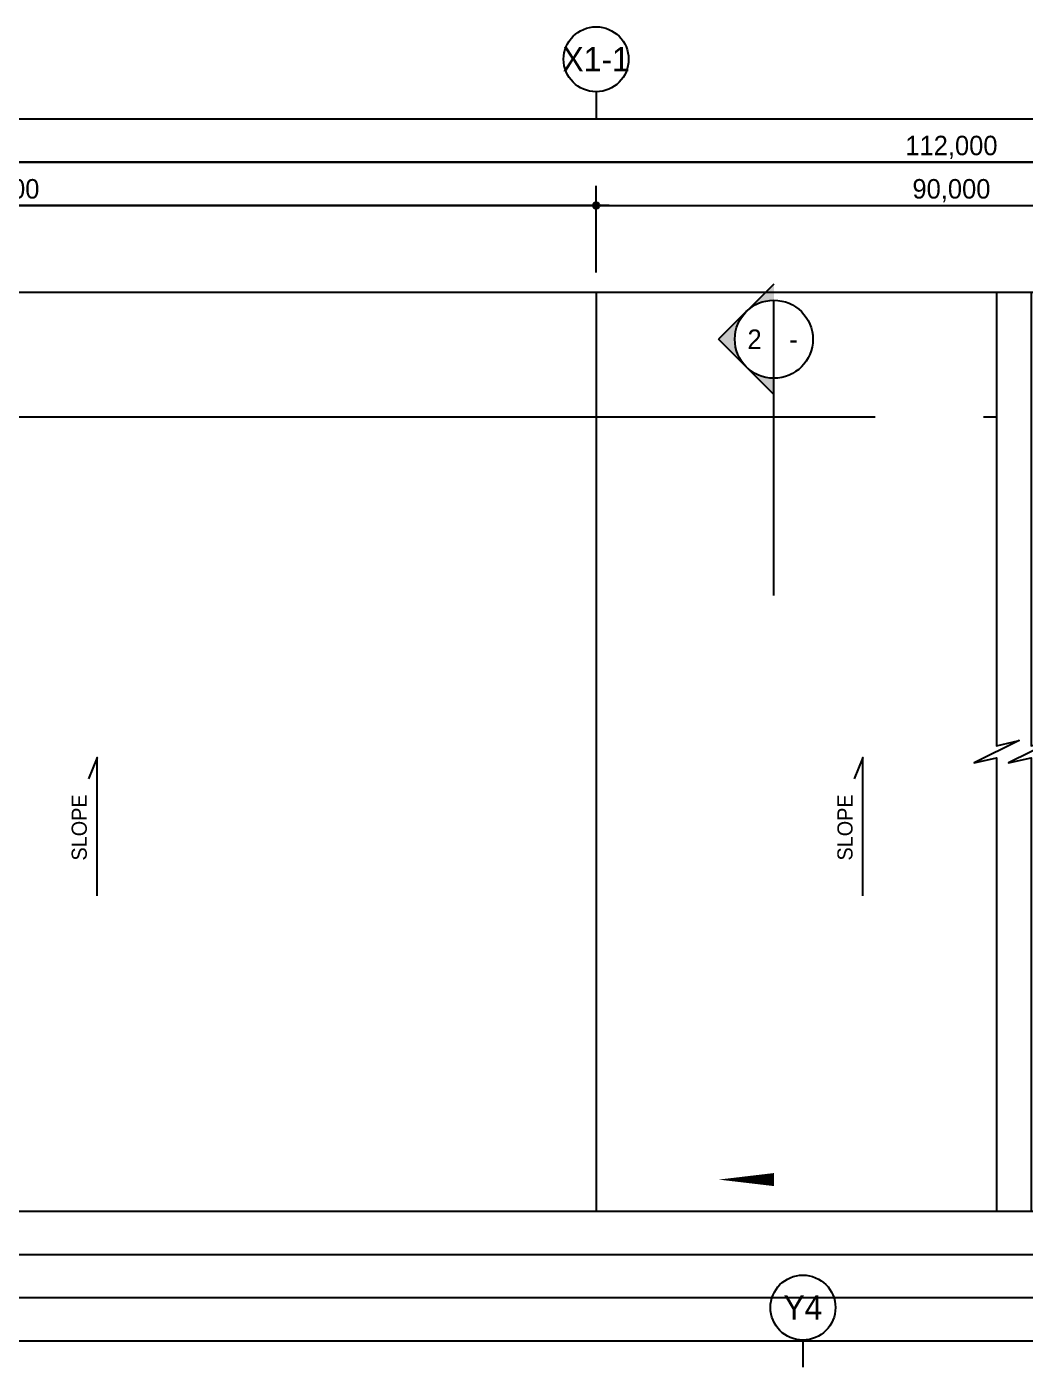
# Model space of a CAD drawing. Header units: millimetres. Extents: x 1454 to 41025, y 1456 to 28068.
# Drawn here: x 10925 to 20142, y 15692 to 28068 of the extents above; entities that cross this region are included whole.
import ezdxf
from ezdxf.enums import TextEntityAlignment as Align
from ezdxf.xclip import XClip

# ---------------------------------------------------------------- set-up
doc = ezdxf.new("R2010")
doc.units = ezdxf.units.MM
doc.header["$XCLIPFRAME"] = 0
doc.linetypes.add('CEN', pattern=[35, 30, -2, 1, -2])
for name, color, linetype in [('$ZCDB_AUDIT_GENERATED_600D18', 7, 'Continuous'), ('4A.TEC CEN', 1, 'CEN'), ('4A.TEC TEXT 2', 3, 'Continuous'), ('4A.TEC 심볼', 7, 'Continuous'), ('SYM', 1, 'Continuous'), ('TEXT', 3, 'Continuous'), ('㈜SE&C DIM', 7, 'Continuous'), ('㈜SE&C TEXT', 7, 'Continuous')]:
    doc.layers.add(name, color=color, linetype=linetype)
doc.layers.add('DEFPOINT', color=135, linetype='Continuous', plot=False)
doc.styles.add('GHS', font='malgun.ttf')
doc.styles.add('나눔고딕', font='')
doc.styles.add('돋움', font='')
doc.styles.add('울릉도L', font='')
doc.styles.get('나눔고딕').set_extended_font_data('Dotum')
doc.styles.get('돋움').set_extended_font_data('Dotum')
doc.styles.get('울릉도L').set_extended_font_data('Dotum')
doc.dimstyles.new('DIM_600(외부치수)', dxfattribs={"dimscale": 400, "dimtxt": 3.3, "dimasz": 1, "dimexe": 2, "dimexo": 2, "dimgap": 1, "dimtad": 1, "dimdec": 0, "dimdsep": 46, "dimlunit": 6, "dimtxsty": '나눔고딕', "dimblk1": 'DIMDOT', "dimblk2": 'DIMDOT', "dimsah": 1, "dimcen": 2.5, "dimdle": 1.5, "dimclrd": 8, "dimclre": 8, "dimclrt": 3, "dimadec": 0, "dimazin": 0, "dimtfac": 1, "dimtdec": 0, "dimtix": 1, "dimtmove": 2, "dimatfit": 3, "dimldrblk": 'DIMDOT', "dimfxl": 1, "dimtvp": 1, "dimtolj": 1, "dimtzin": 0, "dimarcsym": 0})

# ---------------------------------------------------------------- blocks, each defined once
blk = doc.blocks.new('dwgFD3B')
at = {"layer": '4A.TEC CEN', "color": 250, "ltscale": 500}
blk.add_line((49194.51, -180936.83, -3333.33), (358000, -180936.83, -3333.33), dxfattribs=at)
at = {"layer": '4A.TEC CEN', "color": 250, "ltscale": 500, "elevation": -3333.33}
blk.add_lwpolyline([(180307.63, -39163.16), (180307.63, -267000)], dxfattribs=at)
blk = doc.blocks.new('DIMDOT')
at = {"color": 0}
blk.add_line((-2, 0), (2, 0), dxfattribs=at)
for radius in [0.5, 0.25]:
    blk.add_circle((0, 0), radius, dxfattribs=at)
blk = doc.blocks.new('*D372')
at = {"layer": '$ZCDB_AUDIT_GENERATED_600D18', "color": 8, "lineweight": -2, "transparency": 16777216}
for p, q in [((5181, 25798), (5181, 26598)), ((16181, 25798), (16181, 26598)), ((16121, 26418), (5241, 26418))]:
    blk.add_line(p, q, dxfattribs=at)
at = {"layer": 'Defpoints', "color": 0, "transparency": 16777216}
for p in [(5181, 26418), (5181, 25618, 117695), (16181, 25618, 26028)]:
    blk.add_point(p, dxfattribs=at)
at = {"layer": '$ZCDB_AUDIT_GENERATED_600D18', "color": 8, "lineweight": -2, "transparency": 16777216, "xscale": 60, "yscale": 60, "zscale": 60, "rotation": 180}
blk.add_blockref('DIMDOT', (5181, 26418), dxfattribs=at)
at = {"layer": '$ZCDB_AUDIT_GENERATED_600D18', "color": 8, "lineweight": -2, "transparency": 16777216, "xscale": 60, "yscale": 60, "zscale": 60}
blk.add_blockref('DIMDOT', (16181, 26418), dxfattribs=at)
at = {"layer": '$ZCDB_AUDIT_GENERATED_600D18', "color": 3, "transparency": 16777216, "insert": (10681, 26555), "char_height": 180, "attachment_point": 5, "style": '나눔고딕'}
blk.add_mtext('\\A1;11,000', dxfattribs=at)
blk = doc.blocks.new('ccs122')
at = {"layer": '4A.TEC 심볼'}
blk.add_line((0, 8), (0, 3), dxfattribs=at)
blk.add_circle((0, 14), 6, dxfattribs=at)
at = {"layer": '4A.TEC TEXT 2', "color": 3, "style": 'GHS'}
blk.add_attdef('NO', text='', height=4.5, dxfattribs=at).set_placement((-0.01, 14.02), align=Align.MIDDLE_CENTER)
blk = doc.blocks.new('*D377')
at = {"layer": '$ZCDB_AUDIT_GENERATED_600D18', "color": 8, "lineweight": -2, "transparency": 16777216}
for p, q in [((16181, 25798), (16181, 26598)), ((22741, 25798), (22741, 26598)), ((16241, 26418), (22681, 26418))]:
    blk.add_line(p, q, dxfattribs=at)
at = {"layer": 'Defpoints', "color": 0, "transparency": 16777216}
for p in [(22741, 26418), (16181, 25618, 26028), (22741, 25618, 80694)]:
    blk.add_point(p, dxfattribs=at)
at = {"layer": '$ZCDB_AUDIT_GENERATED_600D18', "color": 8, "lineweight": -2, "transparency": 16777216, "xscale": 60, "yscale": 60, "zscale": 60, "rotation": 180}
blk.add_blockref('DIMDOT', (16181, 26418), dxfattribs=at)
at = {"layer": '$ZCDB_AUDIT_GENERATED_600D18', "color": 8, "lineweight": -2, "transparency": 16777216, "xscale": 60, "yscale": 60, "zscale": 60}
blk.add_blockref('DIMDOT', (22741, 26418), dxfattribs=at)
at = {"layer": '$ZCDB_AUDIT_GENERATED_600D18', "color": 3, "transparency": 16777216, "insert": (19461, 26555), "char_height": 180, "attachment_point": 5, "style": '나눔고딕'}
blk.add_mtext('\\A1;90,000', dxfattribs=at)
blk = doc.blocks.new('*D378')
at = {"layer": '$ZCDB_AUDIT_GENERATED_600D18', "color": 8, "lineweight": -2, "transparency": 16777216}
for p, q in [((5181, 25798), (5181, 26998)), ((33741, 25798), (33741, 26998)), ((33681, 26818), (5241, 26818))]:
    blk.add_line(p, q, dxfattribs=at)
at = {"layer": 'Defpoints', "color": 0, "transparency": 16777216}
for p in [(5181, 26818), (5181, 25618, 112539), (33741, 25618, -125461)]:
    blk.add_point(p, dxfattribs=at)
at = {"layer": '$ZCDB_AUDIT_GENERATED_600D18', "color": 8, "lineweight": -2, "transparency": 16777216, "xscale": 60, "yscale": 60, "zscale": 60, "rotation": 180}
blk.add_blockref('DIMDOT', (5181, 26818), dxfattribs=at)
at = {"layer": '$ZCDB_AUDIT_GENERATED_600D18', "color": 8, "lineweight": -2, "transparency": 16777216, "xscale": 60, "yscale": 60, "zscale": 60}
blk.add_blockref('DIMDOT', (33741, 26818), dxfattribs=at)
at = {"layer": '$ZCDB_AUDIT_GENERATED_600D18', "color": 3, "transparency": 16777216, "insert": (19461, 26955), "char_height": 180, "attachment_point": 5, "style": '나눔고딕'}
blk.add_mtext('\\A1;112,000', dxfattribs=at)
blk = doc.blocks.new('단면기호1')
at = {"layer": 'SYM'}
h = blk.add_hatch(color=256, dxfattribs=at)
h.paths.add_polyline_path([(4.24, 4.24, -0.198912), (6, 0), (8.49, 0)])
h.paths.add_polyline_path([(0, 8.49), (-4.24, 4.24, -0.414214), (4.24, 4.24)])
h.paths.add_polyline_path([(-4.24, 4.24), (-8.49, 0), (-6, 0, -0.198912)])
for p in [(-8.49, 0), (8.49, 0)]:
    blk.add_line(p, (0, 8.49), dxfattribs=at)
blk.add_circle((0, 0), 6, dxfattribs=at)

msp = doc.modelspace()

# ---------------------------------------------------------------- linework, layer by layer
for points in [[(19878.54, 25617.6), (19878.54, 21428.53), (20087.49, 21477.72), (19669.59, 21270.4), (19878.54, 21318.56), (19878.54, 17130.53)], [(20196.41, 25617.6), (20196.41, 21428.53), (20405.36, 21477.72), (19987.46, 21270.4), (20196.41, 21318.56), (20196.41, 17130.53)]]:
    msp.add_lwpolyline(points)
at = {"layer": 'DEFPOINT'}
for points in [[(2557.31, 27217.6), (37047.66, 27217.6), (37047.66, 15930.53), (2557.31, 15930.53)], [(2957.31, 26817.6), (36647.66, 26817.6), (36647.66, 16330.53), (2957.31, 16330.53)], [(3357.31, 26417.6), (36247.66, 26417.6), (36247.66, 16730.53), (3357.31, 16730.53)], [(3757.31, 25617.6), (35847.66, 25617.6), (35847.66, 17130.53), (3757.31, 17130.53)]]:
    msp.add_lwpolyline(points, close=True, dxfattribs=at)
at = {"layer": 'SYM'}
msp.add_line((17821.48, 22817.37), (17821.48, 24822.6), dxfattribs=at)
msp.add_lwpolyline([(17821.48, 24822.6), (17821.48, 25543.12)], dxfattribs=at)
msp.add_lwpolyline([(17312, 17423.82, 0, 120.09, 0), (17821.48, 17423.82, 0, 0, 0), (17821.48, 18900.89, 0, 0, 0)], format="xyseb", dxfattribs=at)
at = {"layer": '㈜SE&C DIM'}
for points in [[(11573.02, 20044.55), (11573.02, 21321.47), (11494.15, 21124.39)], [(18642.67, 20044.55), (18642.67, 21321.47), (18563.79, 21124.39)]]:
    msp.add_lwpolyline(points, dxfattribs=at)

# ---------------------------------------------------------------- block references
ref = msp.add_blockref('dwgFD3B', (-164126.85, 205403.16, -1666.22))
XClip(ref).set_block_clipping_path([(167884.158374395, -188272.6310880615), (184005.3867754899, -179785.5541670902)])
at = {"layer": '4A.TEC 심볼'}
ref = msp.add_blockref('ccs122', (16180.78, 27067.6, -44666.2), dxfattribs=dict(at, xscale=49.99999977496833, yscale=49.99999977496833, zscale=49.99999977496833))
ref.add_attrib('NO', 'X1-1', dxfattribs={"layer": '0', "color": 3, "height": 225, "style": '울릉도L'}).set_placement((16180.47, 27768.5, -44666.2), align=Align.MIDDLE_CENTER)
ref = msp.add_blockref('ccs122', (18090.34, 15541.59, -26028.06), dxfattribs=dict(at, xscale=49.99999977496833, yscale=49.99999977496833, zscale=49.99999977496833))
ref.add_attrib('NO', 'Y4', dxfattribs={"layer": '0', "color": 3, "height": 225, "style": '울릉도L'}).set_placement((18090.03, 16242.49, -26028.06), align=Align.MIDDLE_CENTER)
at = {"layer": 'SYM', "xscale": 60.0429388331081, "yscale": 60.0429388331081, "zscale": 60.0429388331081, "rotation": 90.00000000000001}
msp.add_blockref('단면기호1', (17821.48, 25182.86), dxfattribs=at)

# ---------------------------------------------------------------- texts
at = {"layer": 'TEXT', "style": '돋움'}
for s, p in [('2', (17643.55, 25182.86)), ('-', (18003.07, 25182.86))]:
    msp.add_text(s, height=180.13, dxfattribs=at).set_placement(p, align=Align.MIDDLE_CENTER)
at = {"layer": '㈜SE&C TEXT', "style": '돋움'}
for p in [(11408.48, 20369.65), (18478.13, 20369.65)]:
    msp.add_text('SLOPE', height=140, rotation=90, dxfattribs=at).set_placement(p, align=Align.MIDDLE_LEFT)

# ---------------------------------------------------------------- dimensions: what is measured, and where the dimension line sits
at = {"layer": '$ZCDB_AUDIT_GENERATED_600D18'}
dim = msp.add_linear_dim(base=(5180.78, 26817.6, -44666.2), p1=(33740.74, 25617.6, -170126.79), p2=(5180.78, 25617.6, 67872.92), angle=180, text='112,000', dimstyle='DIM_600(외부치수)', override={"dimscale": 300, "dimtxt": 0.6, "dimasz": 0.2, "dimexe": 0.6, "dimexo": 0.6, "dimgap": 0.1, "dimdec": 1, "dimblk1": 'DIMDOT', "dimblk2": 'DIMDOT', "dimdle": 0.5}, dxfattribs=at)
dim.commit()
dim.dimension.update_dxf_attribs({"geometry": '*D378', "text_midpoint": (19460.76, 26955.06, -44666.2)})
dim = msp.add_linear_dim(base=(5180.78, 26417.6, -44666.2), p1=(16180.78, 25617.6, -18638.14), p2=(5180.78, 25617.6, 73028.53), angle=180, dimstyle='DIM_600(외부치수)', override={"dimscale": 300, "dimtxt": 0.6, "dimasz": 0.2, "dimexe": 0.6, "dimexo": 0.6, "dimgap": 0.1, "dimdec": 1, "dimblk1": 'DIMDOT', "dimblk2": 'DIMDOT', "dimdle": 0.5}, dxfattribs=at)
dim.commit()
dim.dimension.update_dxf_attribs({"geometry": '*D372', "text_midpoint": (10680.78, 26555.06, -44666.2)})
dim = msp.add_linear_dim(base=(22740.74, 26417.6, -44666.2), p1=(16180.78, 25617.6, -18638.14), p2=(22740.74, 25617.6, 36028.24), text='90,000', dimstyle='DIM_600(외부치수)', override={"dimscale": 300, "dimtxt": 0.6, "dimasz": 0.2, "dimexe": 0.6, "dimexo": 0.6, "dimgap": 0.1, "dimdec": 1, "dimblk1": 'DIMDOT', "dimblk2": 'DIMDOT', "dimdle": 0.5}, dxfattribs=at)
dim.commit()
dim.dimension.update_dxf_attribs({"geometry": '*D377', "text_midpoint": (19460.76, 26555.06, -44666.2)})

doc.saveas('drawing.dxf')
